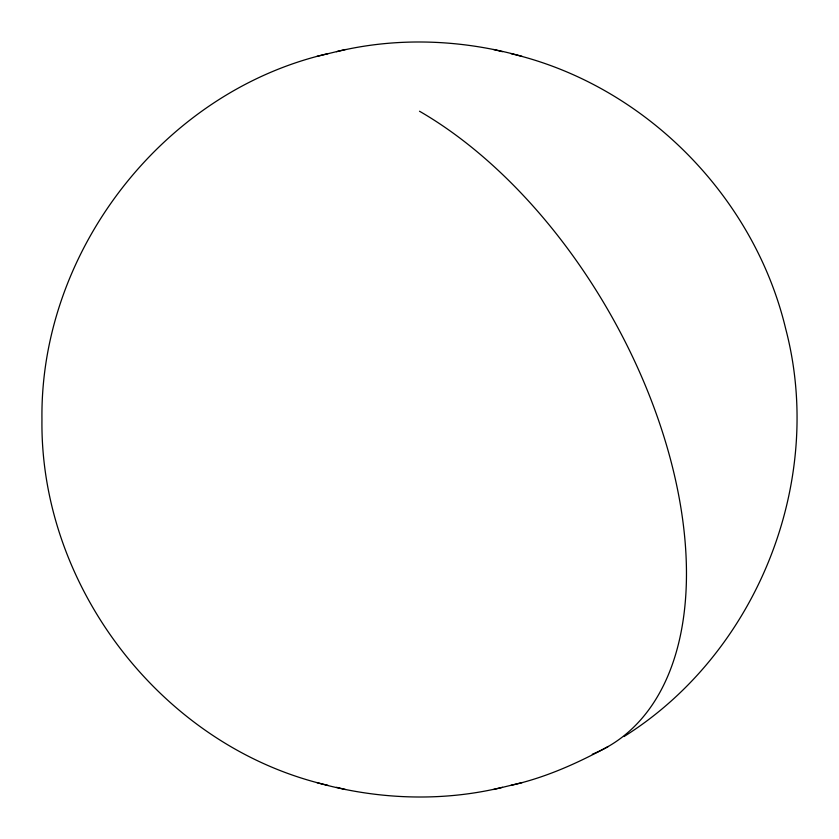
<?xml version="1.0" encoding="UTF-8"?>
<svg xmlns="http://www.w3.org/2000/svg" width="839" height="839" viewBox="0 0 839 839"><rect width="100%" height="100%" fill="white"/><g stroke="black" fill="none" stroke-linecap="round" stroke-linejoin="round"><path stroke-width="1.26" d="M624.006 736.558C757.323 653.036 825.744 480.936 785.661 328.689C753.904 195.802 644.247 85.022 511.024 53.665M608.275 746.469C577.568 763.228 545.298 777.711 511.024 785.335M327.976 53.665C163.563 91.336 39.853 251.155 41.95 419.5C39.853 587.845 163.563 747.664 327.976 785.335M336.502 51.693C397.361 36.895 461.901 39.475 522.068 56.37M316.932 782.63C377.099 799.525 441.639 802.105 502.498 787.307M316.932 56.37L345.437 49.491M493.563 789.509L522.068 782.63M493.563 49.491L502.498 51.693M336.502 787.307L345.437 789.509M419.5 111.23A377.55 217.983 60 0 1 670.099 457.905A377.55 217.983 60 0 1 592.292 754.251"/></g></svg>
